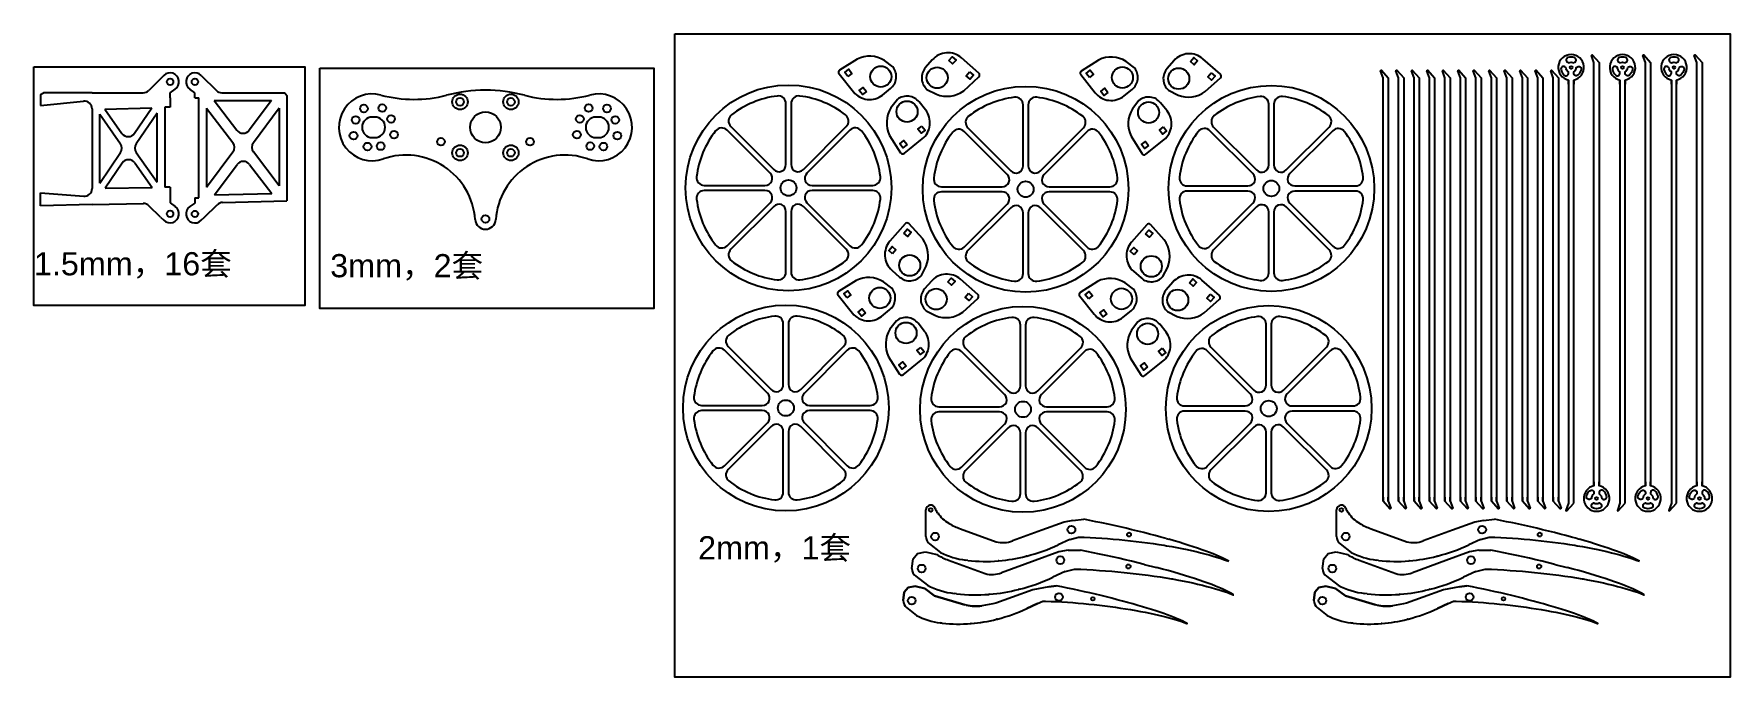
# Model space of a CAD drawing. Header units: millimetres. Extents: x -10 to 650, y -167 to 83.
import ezdxf

# ---------------------------------------------------------------- set-up
doc = ezdxf.new("R2010")
doc.units = ezdxf.units.MM
doc.layers.add('沉头倒角', color=1, linetype='Continuous')
doc.styles.get("Standard").update_dxf_attribs({"font": 'arial.ttf'})

# ---------------------------------------------------------------- blocks, each defined once
blk = doc.blocks.new('*U1')
for points in [[(-1, 82.28), (-2.01, 85.04), (-1.68, 85.28), (1, 82.28)], [(-1, -80.69), (-1, -82.28), (-1, 82.28)], [(1, 82.28), (1, -82.28), (1, -80.69)], [(1, -82.28), (2.01, -85.04), (1.68, -85.28), (-1, -82.28)]]:
    blk.add_lwpolyline(points)
blk = doc.blocks.new('*U2')
for points in [[(-6.2, 87.58, 0.648232), (-6.39, 85.76), (-5.95, 85.51, -0.267949), (-3.95, 85.51), (-3.52, 85.76, 0.648232), (-3.7, 87.58, 0.160082)], [(-7.62, 80.8, 0.648232), (-5.95, 81.54), (-5.95, 82.05, -0.267949), (-6.95, 83.78), (-7.39, 84.03, 0.648232), (-8.87, 82.96, 0.160082)], [(-2.29, 80.8, -0.648232), (-3.95, 81.54), (-3.95, 82.05, 0.267949), (-2.95, 83.78), (-2.52, 84.03, -0.648232), (-1.04, 82.96, -0.160082)], [(2.29, -80.8, -0.648232), (3.95, -81.54), (3.95, -82.05, 0.267949), (2.95, -83.78), (2.52, -84.03, -0.648232), (1.04, -82.96, -0.160082)], [(3.7, -87.58, -0.648232), (3.52, -85.76), (3.95, -85.51, 0.267949), (5.95, -85.51), (6.39, -85.76, -0.648232), (6.2, -87.58, -0.160082)], [(7.62, -80.8, 0.648232), (5.95, -81.54), (5.95, -82.05, -0.267949), (6.95, -83.78), (7.39, -84.03, 0.648232), (8.87, -82.96, 0.160082)]]:
    blk.add_lwpolyline(points, format="xyb", close=True)
for points in [[(3.95, 85.67), (2.95, 88.43), (3.27, 88.67), (5.95, 85.67)], [(3.95, -77.29), (3.95, -78.88), (3.95, 85.67)], [(5.95, 85.67), (5.95, -78.88), (5.95, -77.29)], [(-5.95, 77.29), (-5.95, 78.88), (-5.95, -85.67)], [(-3.95, -85.67), (-3.95, -85.67), (-3.95, 78.88), (-3.95, 77.29)], [(-5.95, -85.67), (-6.96, -88.43), (-6.63, -88.67), (-3.95, -85.67)]]:
    blk.add_lwpolyline(points)
for centre in [(-4.95, 83.78), (4.95, -83.78)]:
    blk.add_circle(centre, 0.5)
for centre, start, end in [((-4.95, 83.78), 281.53696, 258.46304), ((4.95, -83.78), 101.53696, 78.46304)]:
    blk.add_arc(centre, 5, start, end)

msp = doc.modelspace()

# ---------------------------------------------------------------- linework, layer by layer
for p, q in [((40.48, 66.85), (34.63, 61)), ((40.48, 66.85), (40.48, 66.85)), ((40.48, 66.85), (40.48, 66.85)), ((40.48, 66.85), (40.48, 66.85)), ((40.48, 66.85), (40.48, 66.85)), ((40.48, 66.85), (40.48, 66.85)), ((40.48, 66.85), (40.48, 66.85)), ((40.48, 66.85), (40.48, 66.85)), ((40.48, 66.85), (40.48, 66.85)), ((40.48, 66.85), (40.48, 66.85)), ((40.48, 66.85), (40.48, 66.85)), ((45.43, 66.85), (45.43, 66.85)), ((45.43, 66.85), (45.43, 66.85)), ((45.43, 66.85), (45.43, 66.85)), ((45.43, 66.85), (45.43, 66.85)), ((45.43, 66.85), (45.43, 66.85)), ((45.43, 66.85), (45.43, 66.85)), ((45.43, 66.85), (45.43, 66.85)), ((45.43, 66.85), (45.43, 66.85)), ((45.43, 66.85), (45.43, 66.85)), ((45.43, 66.85), (45.43, 66.85)), ((45.43, 66.85), (45.43, 66.85)), ((45.43, 66.85), (45.43, 66.85)), ((45.43, 66.85), (45.43, 66.85)), ((45.43, 66.85), (45.43, 66.85)), ((45.43, 66.85), (45.43, 66.85)), ((45.43, 66.85), (45.43, 66.85)), ((45.43, 66.85), (45.43, 66.85)), ((45.43, 66.85), (45.43, 66.85)), ((45.43, 66.85), (45.43, 66.85)), ((45.43, 66.85), (45.43, 66.85)), ((50.15, 66.81), (50.15, 66.81)), ((50.15, 66.81), (50.15, 66.81)), ((50.15, 66.81), (50.15, 66.81)), ((50.15, 66.81), (50.15, 66.81)), ((50.15, 66.81), (50.15, 66.81)), ((50.15, 66.81), (50.15, 66.81)), ((50.15, 66.81), (50.15, 66.81)), ((50.15, 66.81), (50.15, 66.81)), ((50.15, 66.81), (50.15, 66.81)), ((50.15, 66.81), (50.15, 66.81)), ((55.1, 66.81), (55.1, 66.81)), ((55.1, 66.81), (55.1, 66.81)), ((55.1, 66.81), (55.1, 66.81)), ((55.1, 66.81), (55.1, 66.81)), ((55.1, 66.81), (55.1, 66.81)), ((55.1, 66.81), (55.1, 66.81)), ((55.1, 66.81), (55.1, 66.81)), ((55.1, 66.81), (55.1, 66.81)), ((55.1, 66.81), (55.1, 66.81)), ((55.1, 66.81), (55.1, 66.81)), ((55.1, 66.81), (60.94, 60.97)), ((55.1, 66.81), (55.1, 66.81)), ((55.1, 66.81), (55.1, 66.81)), ((55.1, 66.81), (55.1, 66.81)), ((55.1, 66.81), (55.1, 66.81)), ((55.1, 66.81), (55.1, 66.81)), ((55.1, 66.81), (55.1, 66.81)), ((55.1, 66.81), (55.1, 66.81)), ((55.1, 66.81), (55.1, 66.81)), ((55.1, 66.81), (55.1, 66.81)), ((55.1, 66.81), (55.1, 66.81)), ((-7.4, 59.45), (-6.33, 60.12)), ((-7.4, 59.45), (-7.4, 55.12)), ((12.6, 60.12), (-6.33, 60.12)), ((12.6, 60.12), (32.51, 60.12)), ((42.95, 60.12), (44.94, 61.49)), ((42.95, 60.12), (42.95, 60.12)), ((42.95, 60.12), (42.95, 60.12)), ((42.95, 58.12), (42.95, 60.12)), ((42.95, 60.12), (42.95, 60.12)), ((42.95, 60.12), (42.95, 60.12)), ((42.95, 60.12), (42.95, 60.12)), ((42.95, 60.12), (42.95, 60.12)), ((52.62, 60.09), (50.64, 61.46)), ((52.62, 60.09), (52.62, 60.09)), ((52.62, 60.09), (52.62, 60.09)), ((52.62, 58.09), (52.62, 60.09)), ((52.62, 60.09), (52.62, 60.09)), ((52.62, 60.09), (52.62, 60.09)), ((52.62, 60.09), (52.62, 60.09)), ((52.62, 60.09), (52.62, 60.09)), ((63.06, 60.09), (87.56, 60.09)), ((87.56, 60.09), (88.4, 59.04)), ((-7.4, 55.12), (9.3, 56.79)), ((12.6, 53.81), (12.6, 22.84)), ((17.52, 53.78), (35.87, 54.21)), ((17.52, 53.78), (24.21, 44.31)), ((29.14, 44.35), (35.87, 54.21)), ((42.95, 54.49), (40.95, 54.49)), ((40.95, 54.49), (40.95, 23.36)), ((42.95, 58.12), (42.95, 54.49)), ((52.62, 58.09), (54.12, 58.09)), ((54.12, 19.24), (54.12, 58.09)), ((57.12, 54.09), (57.12, 23.42)), ((57.12, 54.09), (67.36, 40.71)), ((60.12, 57.09), (82.4, 57.09)), ((60.12, 57.09), (68.95, 45.52)), ((82.4, 57.09), (73.73, 45.54)), ((85.4, 54.09), (75.37, 40.7)), ((85.4, 54.09), (85.4, 23.97)), ((88.4, 59.04), (88.4, 18.04)), ((15.6, 25), (15.6, 51.78)), ((15.6, 51.78), (23.7, 40.31)), ((37.95, 52.21), (29.77, 40.25)), ((37.95, 25.29), (37.95, 52.21)), ((15.6, 25), (23.72, 36.89)), ((29.8, 36.83), (37.95, 25.29)), ((57.12, 23.42), (67.38, 37.08)), ((85.4, 23.97), (75.39, 37.08)), ((24.34, 32.79), (17.65, 22.99)), ((29.27, 32.83), (36, 23.31)), ((60.19, 20.42), (69.04, 32.24)), ((73.82, 32.26), (82.47, 20.97)), ((-7.39, 16.15), (-7.39, 21.15)), ((-7.39, 21.15), (9.37, 19.85)), ((17.65, 22.99), (36, 23.31)), ((42.95, 23.36), (40.95, 23.36)), ((42.95, 23.36), (42.95, 19.28)), ((60.19, 20.42), (82.47, 20.97)), ((12.6, 16.6), (-7.39, 16.15)), ((12.6, 16.6), (32.55, 17.04)), ((39.26, 11.75), (34.74, 16.18)), ((42.95, 19.28), (42.95, 17.28)), ((42.95, 17.28), (44.94, 15.91)), ((52.62, 17.24), (50.64, 15.87)), ((52.62, 19.24), (52.62, 17.24)), ((52.62, 19.24), (54.12, 19.24)), ((56.32, 11.71), (61.29, 16.59)), ((63.34, 17.48), (88.4, 18.04)), ((39.26, 11.75), (40.48, 10.55)), ((55.1, 10.52), (56.32, 11.71)), ((55.1, 10.52), (55.1, 10.52)), ((55.1, 10.52), (55.1, 10.52)), ((55.1, 10.52), (55.1, 10.52)), ((55.1, 10.52), (55.1, 10.52)), ((55.1, 10.52), (55.1, 10.52)), ((55.1, 10.52), (55.1, 10.52)), ((55.1, 10.52), (55.1, 10.52)), ((55.1, 10.52), (55.1, 10.52))]:
    msp.add_line(p, q)
at = {"color": 7, "linetype": 'Continuous'}
for p, q in [((336.86, -112.42), (336.86, -102.07)), ((341.43, -103.27), (341.2, -102.94)), ((496.56, -112.42), (496.56, -102.07)), ((501.13, -103.27), (500.9, -102.94)), ((345.93, -107.36), (345.72, -107.23)), ((350.27, -109.37), (364.15, -114.48)), ((381.97, -109.94), (370.52, -114.12)), ((390.63, -106.82), (381.97, -109.94)), ((393.96, -106.18), (390.63, -106.82)), ((393.96, -106.18), (398.3, -105.71)), ((400.65, -106.18), (398.3, -105.71)), ((402.99, -106.65), (400.65, -106.18)), ((405.33, -107.15), (402.99, -106.65)), ((407.67, -107.65), (405.33, -107.15)), ((410.01, -108.16), (407.67, -107.65)), ((412.34, -108.68), (410.01, -108.16)), ((414.67, -109.22), (412.34, -108.68)), ((416.97, -109.76), (414.67, -109.22)), ((419.27, -110.32), (416.97, -109.76)), ((421.56, -110.88), (419.27, -110.32)), ((423.79, -111.44), (421.56, -110.88)), ((426.02, -112.02), (423.79, -111.44)), ((428.24, -112.61), (426.02, -112.02)), ((505.62, -107.36), (505.41, -107.23)), ((509.96, -109.37), (523.85, -114.48)), ((541.67, -109.94), (530.21, -114.12)), ((550.32, -106.82), (541.67, -109.94)), ((553.66, -106.18), (550.32, -106.82)), ((553.66, -106.18), (558, -105.71)), ((560.34, -106.18), (558, -105.71)), ((562.69, -106.65), (560.34, -106.18)), ((565.03, -107.15), (562.69, -106.65)), ((567.37, -107.65), (565.03, -107.15)), ((569.7, -108.16), (567.37, -107.65)), ((572.03, -108.68), (569.7, -108.16)), ((574.36, -109.22), (572.03, -108.68)), ((576.67, -109.76), (574.36, -109.22)), ((578.96, -110.32), (576.67, -109.76)), ((581.26, -110.88), (578.96, -110.32)), ((583.49, -111.44), (581.26, -110.88)), ((585.72, -112.02), (583.49, -111.44)), ((587.94, -112.61), (585.72, -112.02)), ((333.61, -118.96), (336.69, -118.41)), ((336.69, -118.41), (341.07, -119.46)), ((338.26, -115.26), (342.51, -118.57)), ((388.59, -118.41), (379.32, -121.75)), ((392.83, -113.52), (388.28, -115.66)), ((392.17, -117.73), (388.59, -118.41)), ((392.17, -117.73), (396.91, -117.71)), ((392.83, -113.52), (396.19, -112.6)), ((396.19, -112.6), (398.46, -112.69)), ((399.41, -118.21), (396.91, -117.71)), ((398.46, -112.69), (400.73, -112.8)), ((401.91, -118.72), (399.41, -118.21)), ((400.73, -112.8), (402.98, -112.93)), ((404.4, -119.24), (401.91, -118.72)), ((402.98, -112.93), (405.24, -113.07)), ((405.24, -113.07), (407.5, -113.24)), ((407.5, -113.24), (409.74, -113.42)), ((409.74, -113.42), (411.99, -113.61)), ((411.99, -113.61), (414.23, -113.83)), ((414.23, -113.83), (416.45, -114.06)), ((416.45, -114.06), (418.66, -114.31)), ((418.66, -114.31), (420.88, -114.58)), ((420.88, -114.58), (423.06, -114.86)), ((423.06, -114.86), (425.23, -115.16)), ((425.23, -115.16), (427.4, -115.48)), ((427.4, -115.48), (429.51, -115.81)), ((430.35, -113.18), (428.24, -112.61)), ((429.51, -115.81), (430.38, -115.99)), ((430.35, -113.18), (431.26, -113.48)), ((430.38, -115.99), (432.47, -116.35)), ((433.36, -114.08), (431.26, -113.48)), ((432.47, -116.35), (434.45, -116.71)), ((435.29, -114.65), (433.36, -114.08)), ((434.45, -116.71), (436.42, -117.1)), ((437.21, -115.23), (435.29, -114.65)), ((436.42, -117.1), (438.4, -117.5)), ((439.13, -115.84), (437.21, -115.23)), ((438.4, -117.5), (440.2, -117.88)), ((440.83, -116.38), (439.13, -115.84)), ((440.2, -117.88), (442, -118.29)), ((442.52, -116.95), (440.83, -116.38)), ((442, -118.29), (443.79, -118.72)), ((444.21, -117.54), (442.52, -116.95)), ((443.79, -118.72), (445.38, -119.12)), ((445.66, -118.06), (444.21, -117.54)), ((447.09, -118.6), (445.66, -118.06)), ((448.52, -119.16), (447.09, -118.6)), ((493.31, -118.96), (496.38, -118.41)), ((496.38, -118.41), (500.76, -119.46)), ((497.95, -115.26), (502.2, -118.57)), ((548.28, -118.41), (539.02, -121.75)), ((552.52, -113.52), (547.97, -115.66)), ((551.86, -117.73), (548.28, -118.41)), ((551.86, -117.73), (556.6, -117.71)), ((552.52, -113.52), (555.88, -112.6)), ((555.88, -112.6), (558.15, -112.69)), ((559.1, -118.21), (556.6, -117.71)), ((558.15, -112.69), (560.42, -112.8)), ((561.6, -118.72), (559.1, -118.21)), ((560.42, -112.8), (562.68, -112.93)), ((564.1, -119.24), (561.6, -118.72)), ((562.68, -112.93), (564.94, -113.07)), ((564.94, -113.07), (567.19, -113.24)), ((567.19, -113.24), (569.44, -113.42)), ((569.44, -113.42), (571.68, -113.61)), ((571.68, -113.61), (573.92, -113.83)), ((573.92, -113.83), (576.14, -114.06)), ((576.14, -114.06), (578.36, -114.31)), ((578.36, -114.31), (580.57, -114.58)), ((580.57, -114.58), (582.75, -114.86)), ((582.75, -114.86), (584.93, -115.16)), ((584.93, -115.16), (587.1, -115.48)), ((587.1, -115.48), (589.2, -115.81)), ((590.05, -113.18), (587.94, -112.61)), ((589.2, -115.81), (590.07, -115.99)), ((590.05, -113.18), (590.95, -113.48)), ((590.07, -115.99), (592.17, -116.35)), ((593.05, -114.08), (590.95, -113.48)), ((592.17, -116.35), (594.14, -116.71)), ((594.98, -114.65), (593.05, -114.08)), ((594.14, -116.71), (596.12, -117.1)), ((596.91, -115.23), (594.98, -114.65)), ((596.12, -117.1), (598.09, -117.5)), ((598.83, -115.84), (596.91, -115.23)), ((598.09, -117.5), (599.89, -117.88)), ((600.53, -116.38), (598.83, -115.84)), ((599.89, -117.88), (601.69, -118.29)), ((602.22, -116.95), (600.53, -116.38)), ((601.69, -118.29), (603.49, -118.72)), ((603.9, -117.54), (602.22, -116.95)), ((603.49, -118.72), (605.08, -119.12)), ((605.35, -118.06), (603.9, -117.54)), ((606.79, -118.6), (605.35, -118.06)), ((608.22, -119.16), (606.79, -118.6)), ((331.38, -124.86), (331.84, -121.11)), ((331.84, -121.11), (333.61, -118.96)), ((345.7, -121.61), (359.9, -126.85)), ((353.18, -121.68), (352.32, -121.58)), ((365.21, -121.87), (364.96, -121.89)), ((379.32, -121.75), (366.31, -126.5)), ((376.12, -120.01), (375.78, -120.1)), ((391.06, -125.97), (394.65, -125.06)), ((394.65, -125.06), (397.07, -125.16)), ((397.07, -125.16), (399.49, -125.27)), ((399.49, -125.27), (401.9, -125.41)), ((406.9, -119.78), (404.4, -119.24)), ((409.39, -120.32), (406.9, -119.78)), ((411.87, -120.88), (409.39, -120.32)), ((414.36, -121.45), (411.87, -120.88)), ((416.81, -122.03), (414.36, -121.45)), ((419.26, -122.62), (416.81, -122.03)), ((421.71, -123.23), (419.26, -122.62)), ((421.71, -123.23), (426.59, -124.44)), ((428.84, -125.05), (426.59, -124.44)), ((431.09, -125.67), (428.84, -125.05)), ((445.38, -119.12), (446.97, -119.54)), ((446.97, -119.54), (448.55, -119.99)), ((449.73, -119.66), (448.52, -119.16)), ((448.55, -119.99), (449.92, -120.4)), ((450.92, -120.18), (449.73, -119.66)), ((449.92, -120.4), (451.29, -120.83)), ((452.1, -120.72), (450.92, -120.18)), ((451.29, -120.83), (452.64, -121.29)), ((453.1, -121.2), (452.1, -120.72)), ((452.64, -121.29), (453.81, -121.71)), ((454.08, -121.72), (453.1, -121.2)), ((453.81, -121.71), (454.6, -122.01)), ((454.6, -122.01), (454.08, -121.72)), ((491.08, -124.86), (491.54, -121.11)), ((491.54, -121.11), (493.31, -118.96)), ((505.4, -121.61), (519.6, -126.85)), ((512.87, -121.68), (512.02, -121.58)), ((524.9, -121.87), (524.65, -121.89)), ((539.02, -121.75), (526.01, -126.5)), ((535.81, -120.01), (535.48, -120.1)), ((550.75, -125.97), (554.35, -125.06)), ((554.35, -125.06), (556.77, -125.16)), ((556.77, -125.16), (559.19, -125.27)), ((559.19, -125.27), (561.59, -125.41)), ((566.59, -119.78), (564.1, -119.24)), ((569.08, -120.32), (566.59, -119.78)), ((571.57, -120.88), (569.08, -120.32)), ((574.05, -121.45), (571.57, -120.88)), ((576.51, -122.03), (574.05, -121.45)), ((578.96, -122.62), (576.51, -122.03)), ((581.4, -123.23), (578.96, -122.62)), ((581.4, -123.23), (586.28, -124.44)), ((588.53, -125.05), (586.28, -124.44)), ((590.78, -125.67), (588.53, -125.05)), ((605.08, -119.12), (606.66, -119.54)), ((606.66, -119.54), (608.24, -119.99)), ((609.42, -119.66), (608.22, -119.16)), ((608.24, -119.99), (609.62, -120.4)), ((610.62, -120.18), (609.42, -119.66)), ((609.62, -120.4), (610.98, -120.83)), ((611.8, -120.72), (610.62, -120.18)), ((610.98, -120.83), (612.34, -121.29)), ((612.8, -121.2), (611.8, -120.72)), ((612.34, -121.29), (613.5, -121.71)), ((613.78, -121.72), (612.8, -121.2)), ((613.5, -121.71), (614.29, -122.01)), ((614.29, -122.01), (613.78, -121.72)), ((329.96, -132.18), (332.65, -131.7)), ((332.65, -131.7), (336.49, -132.62)), ((332.88, -127.89), (337.44, -131.36)), ((384.7, -131.91), (378.48, -133.09)), ((384.7, -131.91), (387.57, -131.52)), ((391.06, -125.97), (386.19, -128.26)), ((389.76, -131.97), (387.57, -131.52)), ((401.9, -125.41), (404.31, -125.56)), ((404.31, -125.56), (406.71, -125.74)), ((406.71, -125.74), (409.11, -125.93)), ((409.11, -125.93), (411.5, -126.14)), ((411.5, -126.14), (413.89, -126.37)), ((413.89, -126.37), (416.26, -126.62)), ((416.26, -126.62), (418.62, -126.88)), ((418.62, -126.88), (420.98, -127.17)), ((420.98, -127.17), (423.3, -127.47)), ((423.3, -127.47), (425.62, -127.79)), ((425.62, -127.79), (427.94, -128.13)), ((427.94, -128.13), (430.18, -128.48)), ((430.18, -128.48), (432.42, -128.85)), ((433.33, -126.32), (431.09, -125.67)), ((432.42, -128.85), (432.71, -128.9)), ((432.71, -128.9), (434.47, -129.22)), ((435.39, -126.92), (433.33, -126.32)), ((434.47, -129.22), (436.57, -129.63)), ((437.44, -127.54), (435.39, -126.92)), ((436.57, -129.63), (438.67, -130.06)), ((439.49, -128.18), (437.44, -127.54)), ((438.67, -130.06), (440.6, -130.47)), ((441.3, -128.77), (439.49, -128.18)), ((440.6, -130.47), (442.51, -130.9)), ((443.1, -129.37), (441.3, -128.77)), ((442.51, -130.9), (444.43, -131.36)), ((444.9, -130), (443.1, -129.37)), ((444.43, -131.36), (446.12, -131.79)), ((446.44, -130.56), (444.9, -130)), ((446.12, -131.79), (447.81, -132.24)), ((447.98, -131.13), (446.44, -130.56)), ((449.5, -131.73), (447.98, -131.13)), ((450.79, -132.26), (449.5, -131.73)), ((489.66, -132.18), (492.35, -131.7)), ((492.35, -131.7), (496.18, -132.62)), ((492.57, -127.89), (497.13, -131.36)), ((544.4, -131.91), (538.17, -133.09)), ((544.4, -131.91), (547.26, -131.52)), ((550.75, -125.97), (545.89, -128.26)), ((549.45, -131.97), (547.26, -131.52)), ((561.59, -125.41), (564, -125.56)), ((564, -125.56), (566.41, -125.74)), ((566.41, -125.74), (568.8, -125.93)), ((568.8, -125.93), (571.19, -126.14)), ((571.19, -126.14), (573.58, -126.37)), ((573.58, -126.37), (575.95, -126.62)), ((575.95, -126.62), (578.31, -126.88)), ((578.31, -126.88), (580.68, -127.17)), ((580.68, -127.17), (583, -127.47)), ((583, -127.47), (585.32, -127.79)), ((585.32, -127.79), (587.63, -128.13)), ((587.63, -128.13), (589.88, -128.48)), ((589.88, -128.48), (592.11, -128.85)), ((593.02, -126.32), (590.78, -125.67)), ((592.11, -128.85), (592.4, -128.9)), ((592.4, -128.9), (594.16, -129.22)), ((595.08, -126.92), (593.02, -126.32)), ((594.16, -129.22), (596.27, -129.63)), ((597.13, -127.54), (595.08, -126.92)), ((596.27, -129.63), (598.37, -130.06)), ((599.18, -128.18), (597.13, -127.54)), ((598.37, -130.06), (600.29, -130.47)), ((600.99, -128.77), (599.18, -128.18)), ((600.29, -130.47), (602.21, -130.9)), ((602.8, -129.37), (600.99, -128.77)), ((602.21, -130.9), (604.12, -131.36)), ((604.6, -130), (602.8, -129.37)), ((604.12, -131.36), (605.82, -131.79)), ((606.14, -130.56), (604.6, -130)), ((605.82, -131.79), (607.51, -132.24)), ((607.67, -131.13), (606.14, -130.56)), ((609.2, -131.73), (607.67, -131.13)), ((610.48, -132.26), (609.2, -131.73)), ((328.01, -137.35), (328.41, -134.07)), ((328.41, -134.07), (329.96, -132.18)), ((336.49, -132.62), (340.26, -135.46)), ((340.26, -135.46), (351.96, -138.96)), ((348.8, -134.68), (347.88, -134.57)), ((361.61, -134.87), (361.34, -134.9)), ((364.07, -138.32), (362.92, -138.54)), ((370.48, -135.97), (364.07, -138.32)), ((378.48, -133.09), (370.48, -135.97)), ((373.24, -132.9), (372.88, -132.99)), ((380.3, -138.43), (376.05, -140.44)), ((380.3, -138.43), (382.35, -137.49)), ((382.35, -137.49), (383.41, -137.52)), ((383.41, -137.52), (385.53, -137.61)), ((385.53, -137.61), (387.64, -137.71)), ((387.64, -137.71), (389.75, -137.83)), ((389.75, -137.83), (391.86, -137.96)), ((391.95, -132.43), (389.76, -131.97)), ((391.86, -137.96), (393.97, -138.11)), ((394.13, -132.89), (391.95, -132.43)), ((393.97, -138.11), (396.06, -138.28)), ((396.31, -133.37), (394.13, -132.89)), ((396.06, -138.28), (398.16, -138.47)), ((398.49, -133.86), (396.31, -133.37)), ((398.16, -138.47), (400.25, -138.67)), ((400.66, -134.36), (398.49, -133.86)), ((402.81, -134.87), (400.66, -134.36)), ((404.96, -135.39), (402.81, -134.87)), ((407.1, -135.92), (404.96, -135.39)), ((409.18, -136.44), (407.1, -135.92)), ((411.26, -136.98), (409.18, -136.44)), ((413.34, -137.53), (411.26, -136.98)), ((415.31, -138.06), (413.34, -137.53)), ((417.27, -138.61), (415.31, -138.06)), ((447.81, -132.24), (449.5, -132.72)), ((449.5, -132.72), (450.96, -133.15)), ((452.06, -132.81), (450.79, -132.26)), ((450.96, -133.15), (452.41, -133.61)), ((453.32, -133.39), (452.06, -132.81)), ((452.41, -133.61), (453.86, -134.1)), ((454.39, -133.91), (453.32, -133.39)), ((453.86, -134.1), (455.1, -134.55)), ((455.44, -134.46), (454.39, -133.91)), ((455.1, -134.55), (456.34, -135.02)), ((456.46, -135.04), (455.44, -134.46)), ((456.34, -135.02), (456.58, -135.12)), ((456.58, -135.12), (456.46, -135.04)), ((487.7, -137.35), (488.11, -134.07)), ((488.11, -134.07), (489.66, -132.18)), ((496.18, -132.62), (499.96, -135.46)), ((499.96, -135.46), (511.65, -138.96)), ((508.49, -134.68), (507.58, -134.57)), ((521.31, -134.87), (521.04, -134.9)), ((523.76, -138.32), (522.61, -138.54)), ((530.17, -135.97), (523.76, -138.32)), ((538.17, -133.09), (530.17, -135.97)), ((532.93, -132.9), (532.57, -132.99)), ((539.99, -138.43), (535.75, -140.44)), ((539.99, -138.43), (542.04, -137.49)), ((542.04, -137.49), (543.1, -137.52)), ((543.1, -137.52), (545.22, -137.61)), ((545.22, -137.61), (547.34, -137.71)), ((547.34, -137.71), (549.45, -137.83)), ((551.64, -132.43), (549.45, -131.97)), ((549.45, -137.83), (551.55, -137.96)), ((551.55, -137.96), (553.66, -138.11)), ((553.82, -132.89), (551.64, -132.43)), ((553.66, -138.11), (555.76, -138.28)), ((556, -133.37), (553.82, -132.89)), ((555.76, -138.28), (557.85, -138.47)), ((558.18, -133.86), (556, -133.37)), ((557.85, -138.47), (559.94, -138.67)), ((560.36, -134.36), (558.18, -133.86)), ((562.5, -134.87), (560.36, -134.36)), ((564.65, -135.39), (562.5, -134.87)), ((566.79, -135.92), (564.65, -135.39)), ((568.87, -136.44), (566.79, -135.92)), ((570.95, -136.98), (568.87, -136.44)), ((573.03, -137.53), (570.95, -136.98)), ((575, -138.06), (573.03, -137.53)), ((576.97, -138.61), (575, -138.06)), ((607.51, -132.24), (609.19, -132.72)), ((609.19, -132.72), (610.65, -133.15)), ((611.76, -132.81), (610.48, -132.26)), ((610.65, -133.15), (612.11, -133.61)), ((613.02, -133.39), (611.76, -132.81)), ((612.11, -133.61), (613.55, -134.1)), ((614.08, -133.91), (613.02, -133.39)), ((613.55, -134.1), (614.8, -134.55)), ((615.13, -134.46), (614.08, -133.91)), ((614.8, -134.55), (616.03, -135.02)), ((616.16, -135.04), (615.13, -134.46)), ((616.03, -135.02), (616.28, -135.12)), ((616.28, -135.12), (616.16, -135.04)), ((329.32, -140), (333.26, -143.15)), ((352.58, -139.12), (351.96, -138.96)), ((362.92, -138.54), (358.58, -139.32)), ((364.69, -144.5), (364.37, -144.58)), ((400.25, -138.67), (402.32, -138.88)), ((402.32, -138.88), (404.39, -139.12)), ((404.39, -139.12), (406.46, -139.37)), ((406.46, -139.37), (408.49, -139.63)), ((408.49, -139.63), (410.52, -139.91)), ((410.52, -139.91), (412.55, -140.21)), ((412.55, -140.21), (414.51, -140.52)), ((414.51, -140.52), (416.47, -140.84)), ((416.47, -140.84), (418.43, -141.18)), ((419.23, -139.17), (417.27, -138.61)), ((418.43, -141.18), (420.28, -141.52)), ((421.04, -139.7), (419.23, -139.17)), ((420.28, -141.52), (422.12, -141.87)), ((422.83, -140.24), (421.04, -139.7)), ((422.12, -141.87), (423.96, -142.25)), ((424.62, -140.8), (422.83, -140.24)), ((423.96, -142.25), (425.65, -142.61)), ((426.21, -141.31), (424.62, -140.8)), ((425.65, -142.61), (427.33, -142.99)), ((427.79, -141.84), (426.21, -141.31)), ((427.33, -142.99), (429.01, -143.39)), ((429.36, -142.39), (427.79, -141.84)), ((429.01, -143.39), (430.49, -143.77)), ((430.71, -142.88), (429.36, -142.39)), ((430.49, -143.77), (431.97, -144.16)), ((432.05, -143.38), (430.71, -142.88)), ((431.97, -144.16), (433.45, -144.58)), ((433.39, -143.91), (432.05, -143.38)), ((434.51, -144.37), (433.39, -143.91)), ((433.45, -144.58), (434.73, -144.96)), ((435.62, -144.85), (434.51, -144.37)), ((434.73, -144.96), (436, -145.37)), ((436.73, -145.36), (435.62, -144.85)), ((489.02, -140), (492.95, -143.15)), ((512.27, -139.12), (511.65, -138.96)), ((522.61, -138.54), (518.28, -139.32)), ((524.38, -144.5), (524.07, -144.58)), ((559.94, -138.67), (562.02, -138.88)), ((562.02, -138.88), (564.09, -139.12)), ((564.09, -139.12), (566.15, -139.37)), ((566.15, -139.37), (568.19, -139.63)), ((568.19, -139.63), (570.22, -139.91)), ((570.22, -139.91), (572.25, -140.21)), ((572.25, -140.21), (574.21, -140.52)), ((574.21, -140.52), (576.17, -140.84)), ((576.17, -140.84), (578.12, -141.18)), ((578.93, -139.17), (576.97, -138.61)), ((578.12, -141.18), (579.97, -141.52)), ((580.73, -139.7), (578.93, -139.17)), ((579.97, -141.52), (581.82, -141.87)), ((582.53, -140.24), (580.73, -139.7)), ((581.82, -141.87), (583.66, -142.25)), ((584.32, -140.8), (582.53, -140.24)), ((583.66, -142.25), (585.34, -142.61)), ((585.9, -141.31), (584.32, -140.8)), ((585.34, -142.61), (587.02, -142.99)), ((587.48, -141.84), (585.9, -141.31)), ((587.02, -142.99), (588.7, -143.39)), ((589.06, -142.39), (587.48, -141.84)), ((588.7, -143.39), (590.18, -143.77)), ((590.41, -142.88), (589.06, -142.39)), ((590.18, -143.77), (591.67, -144.16)), ((591.75, -143.38), (590.41, -142.88)), ((591.67, -144.16), (593.14, -144.58)), ((593.08, -143.91), (591.75, -143.38)), ((594.21, -144.37), (593.08, -143.91)), ((593.14, -144.58), (594.42, -144.96)), ((595.32, -144.85), (594.21, -144.37)), ((594.42, -144.96), (595.7, -145.37)), ((596.42, -145.36), (595.32, -144.85)), ((343.24, -146.06), (342.44, -145.97)), ((354.49, -146.24), (354.25, -146.26)), ((436, -145.37), (437.27, -145.8)), ((437.66, -145.81), (436.73, -145.36)), ((437.27, -145.8), (438.36, -146.19)), ((438.41, -146.21), (437.66, -145.81)), ((438.36, -146.19), (438.41, -146.21)), ((502.94, -146.06), (502.14, -145.97)), ((514.18, -146.24), (513.95, -146.26)), ((595.7, -145.37), (596.97, -145.8)), ((597.35, -145.81), (596.42, -145.36)), ((596.97, -145.8), (598.06, -146.19)), ((598.11, -146.21), (597.35, -145.81)), ((598.06, -146.19), (598.11, -146.21))]:
    msp.add_line(p, q, dxfattribs=at)
for points in [[(239.21, 82.97), (649.57, 82.97), (649.57, -167.05), (239.21, -167.05)], [(345.75, 72.63), (347.06, 74.13), (348.57, 72.81), (347.25, 71.31)], [(439.69, 72.27), (441.01, 73.78), (442.51, 72.46), (441.19, 70.96)], [(-10, 70.12), (95.3, 70.12), (95.3, -22.65), (-10, -22.65)], [(101.16, 69.62), (231.06, 69.62), (231.06, -23.77), (101.16, -23.77)], [(306.53, 66.4), (305.28, 67.97), (306.84, 69.22), (308.09, 67.65)], [(353.84, 68.21), (355.34, 66.89), (354.02, 65.38), (352.52, 66.7)], [(400.47, 66.05), (399.22, 67.61), (400.79, 68.86), (402.03, 67.3)], [(447.78, 67.85), (449.28, 66.54), (447.97, 65.03), (446.46, 66.35)], [(313.71, 60.62), (312.15, 59.37), (310.9, 60.94), (312.46, 62.19)], [(407.65, 60.27), (406.09, 59.02), (404.84, 60.58), (406.41, 61.83)], [(335.29, 47.17), (336.54, 45.6), (334.97, 44.36), (333.73, 45.92)], [(429.23, 46.81), (430.48, 45.25), (428.92, 44), (427.67, 45.56)], [(329.51, 39.98), (327.94, 38.74), (326.7, 40.3), (328.26, 41.55)], [(423.45, 39.63), (421.89, 38.38), (420.64, 39.94), (422.2, 41.19)], [(328.31, 5.58), (329.63, 7.09), (331.13, 5.77), (329.82, 4.27)], [(422.26, 5.23), (423.57, 6.74), (425.08, 5.42), (423.76, 3.91)], [(323.89, -2.51), (322.39, -1.19), (323.7, 0.31), (325.21, -1)], [(417.83, -2.86), (416.33, -1.54), (417.65, -0.04), (419.15, -1.36)], [(345.36, -13.44), (346.68, -11.93), (348.18, -13.25), (346.87, -14.75)], [(439.31, -13.79), (440.62, -12.28), (442.13, -13.6), (440.81, -15.11)], [(306.15, -19.66), (304.9, -18.1), (306.46, -16.85), (307.71, -18.41)], [(353.45, -17.86), (354.96, -19.17), (353.64, -20.68), (352.14, -19.36)], [(400.09, -20.01), (398.84, -18.45), (400.4, -17.2), (401.65, -18.76)], [(447.4, -18.21), (448.9, -19.53), (447.58, -21.03), (446.08, -19.72)], [(313.33, -25.44), (311.77, -26.69), (310.52, -25.13), (312.08, -23.88)], [(407.27, -25.79), (405.71, -27.04), (404.46, -25.48), (406.02, -24.23)], [(334.9, -38.9), (336.15, -40.46), (334.59, -41.71), (333.34, -40.15)], [(428.85, -39.25), (430.1, -40.81), (428.54, -42.06), (427.29, -40.5)], [(329.12, -46.08), (327.56, -47.33), (326.31, -45.77), (327.88, -44.52)], [(423.07, -46.43), (421.51, -47.68), (420.26, -46.12), (421.82, -44.87)]]:
    msp.add_lwpolyline(points, close=True)
for points in [[(310.07, 73.19), (303.25, 68.9, 0.414214), (303.09, 67.5), (308.71, 60.47, 0.414214), (319.96, 59.22), (323.08, 61.71, 0.414214), (324.02, 70.15), (320.75, 72.65, 0.26008)], [(351.55, 60.9), (357.5, 66.32, 0.414214), (357.41, 67.74), (350.64, 73.66, 0.414214), (339.35, 72.91), (336.71, 69.9, 0.414214), (337.28, 61.43), (340.94, 59.54, 0.26008)], [(404.01, 72.84), (397.19, 68.55, 0.414214), (397.04, 67.15), (402.66, 60.12, 0.414214), (413.9, 58.86), (417.02, 61.36, 0.414214), (417.96, 69.79), (414.69, 72.3, 0.26008)], [(445.5, 60.55), (451.45, 65.97, 0.414214), (451.35, 67.38), (444.58, 73.31, 0.414214), (433.29, 72.56), (430.66, 69.54, 0.414214), (431.22, 61.08), (434.89, 59.19, 0.26008)], [(322.72, 43.52), (327.01, 36.71, 0.414214), (328.41, 36.55), (335.44, 42.17, 0.414214), (336.7, 53.41), (334.2, 56.54, 0.414214), (325.76, 57.48), (323.26, 54.2, 0.26008)], [(416.67, 43.17), (420.95, 36.35, 0.414214), (422.36, 36.2), (429.39, 41.82, 0.414214), (430.64, 53.06), (428.14, 56.18, 0.414214), (419.71, 57.12), (417.2, 53.85, 0.26008)], [(122.59, 50.67), (121.59, 50.67, 1), (121.59, 42.67), (122.59, 42.67, 1)], [(209.59, 42.67, 1), (209.59, 50.67), (208.59, 50.67, 1), (208.59, 42.67)], [(276.96, 25.79, 0.286292), (276.25, 28.88), (259.56, 45.56, 0.450268), (255.08, 45.29, 0.136431), (247.7, 27.47, 0.450268), (250.68, 24.11), (274.27, 24.11, 0.286292)], [(289.9, 25.79, 0.286292), (292.6, 24.11), (316.19, 24.11, 0.450268), (319.17, 27.47, 0.136431), (311.79, 45.29, 0.450268), (307.3, 45.56), (290.62, 28.88, 0.286292)], [(464.72, 25.58, 0.286292), (464, 28.67), (447.32, 45.35, 0.450268), (442.83, 45.08, 0.136431), (435.45, 27.26, 0.450268), (438.43, 23.9), (462.02, 23.9, 0.286292)], [(477.66, 25.58, 0.286292), (480.35, 23.9), (503.95, 23.9, 0.450268), (506.92, 27.26, 0.136431), (499.54, 45.08, 0.450268), (495.06, 45.35), (478.38, 28.67, 0.286292)], [(369.17, 25.27, 0.286292), (368.45, 28.37), (351.77, 45.05, 0.450268), (347.28, 44.77, 0.136431), (339.9, 26.96, 0.450268), (342.88, 23.59), (366.47, 23.59, 0.286292)], [(382.11, 25.27, 0.286292), (384.8, 23.59), (408.39, 23.59, 0.450268), (411.37, 26.96, 0.136431), (403.99, 44.77, 0.450268), (399.51, 45.05), (382.83, 28.37, 0.286292)], [(289.9, 20.43, 0.286292), (290.62, 17.33), (307.3, 0.65, 0.450268), (311.79, 0.92, 0.136431), (319.17, 18.74, 0.450268), (316.19, 22.11), (292.6, 22.11, 0.286292)], [(382.11, 19.91, 0.286292), (382.83, 16.82), (399.51, 0.14, 0.450268), (403.99, 0.41, 0.136431), (411.37, 18.23, 0.450268), (408.39, 21.59), (384.8, 21.59, 0.286292)], [(477.66, 20.22, 0.286292), (478.38, 17.12), (495.06, 0.44, 0.450268), (499.54, 0.72, 0.136431), (506.92, 18.53, 0.450268), (503.95, 21.9), (480.35, 21.9, 0.286292)], [(280.75, 16.63, 0.286292), (277.66, 15.92), (260.98, -0.76, 0.450268), (261.25, -5.25, 0.136431), (279.07, -12.63, 0.450268), (282.43, -9.65), (282.43, 13.94, 0.286292)], [(372.96, 16.12, 0.286292), (369.86, 15.4), (353.18, -1.28, 0.450268), (353.45, -5.76, 0.136431), (371.27, -13.14, 0.450268), (374.64, -10.17), (374.64, 13.43, 0.286292)], [(468.51, 16.43, 0.286292), (465.41, 15.71), (448.73, -0.97, 0.450268), (449.01, -5.46, 0.136431), (466.82, -12.84, 0.450268), (470.19, -9.86), (470.19, 13.73, 0.286292)], [(335.61, 3.3), (330.19, 9.25, 0.414214), (328.78, 9.16), (322.86, 2.38, 0.414214), (323.61, -8.9), (326.62, -11.54, 0.414214), (335.09, -10.97), (336.97, -7.31, 0.26008)], [(429.56, 2.95), (424.14, 8.9, 0.414214), (422.73, 8.8), (416.8, 2.03, 0.414214), (417.55, -9.26), (420.56, -11.89, 0.414214), (429.03, -11.33), (430.92, -7.66, 0.26008)], [(309.68, -12.87), (302.87, -17.16, 0.414214), (302.71, -18.56), (308.33, -25.59, 0.414214), (319.57, -26.85), (322.7, -24.35, 0.414214), (323.64, -15.92), (320.37, -13.41, 0.26008)], [(351.17, -25.16), (357.12, -19.74, 0.414214), (357.03, -18.33), (350.25, -12.4, 0.414214), (338.97, -13.15), (336.33, -16.17, 0.414214), (336.9, -24.63), (340.56, -26.52, 0.26008)], [(403.63, -13.23), (396.81, -17.51, 0.414214), (396.65, -18.92), (402.27, -25.95, 0.414214), (413.52, -27.2), (416.64, -24.7, 0.414214), (417.58, -16.27), (414.31, -13.77, 0.26008)], [(445.11, -25.51), (451.07, -20.09, 0.414214), (450.97, -18.68), (444.2, -12.76, 0.414214), (432.91, -13.51), (430.28, -16.52, 0.414214), (430.84, -24.99), (434.5, -26.87, 0.26008)], [(322.34, -42.54), (326.62, -49.36, 0.414214), (328.03, -49.51), (335.06, -43.89, 0.414214), (336.31, -32.65), (333.82, -29.53, 0.414214), (325.38, -28.59), (322.88, -31.86, 0.26008)], [(416.28, -42.89), (420.57, -49.71, 0.414214), (421.97, -49.87), (429, -44.25, 0.414214), (430.26, -33), (427.76, -29.88, 0.414214), (419.33, -28.94), (416.82, -32.21, 0.26008)], [(275.94, -59.77, 0.286292), (275.22, -56.68), (258.54, -40, 0.450268), (254.06, -40.27, 0.136431), (246.67, -58.09, 0.450268), (249.65, -61.45), (273.24, -61.45, 0.286292)], [(288.88, -59.77, 0.286292), (291.57, -61.45), (315.17, -61.45, 0.450268), (318.14, -58.09, 0.136431), (310.76, -40.27, 0.450268), (306.28, -40), (289.6, -56.68, 0.286292)], [(463.69, -59.98, 0.286292), (462.98, -56.89), (446.29, -40.21, 0.450268), (441.81, -40.48, 0.136431), (434.43, -58.3, 0.450268), (437.41, -61.66), (461, -61.66, 0.286292)], [(476.63, -59.98, 0.286292), (479.33, -61.66), (502.92, -61.66, 0.450268), (505.9, -58.3, 0.136431), (498.52, -40.48, 0.450268), (494.03, -40.21), (477.35, -56.89, 0.286292)], [(368.14, -60.29, 0.286292), (367.42, -57.19), (350.74, -40.51, 0.450268), (346.26, -40.78, 0.136431), (338.88, -58.6, 0.450268), (341.86, -61.97), (365.45, -61.97, 0.286292)], [(381.08, -60.29, 0.286292), (383.78, -61.97), (407.37, -61.97, 0.450268), (410.35, -58.6, 0.136431), (402.97, -40.78, 0.450268), (398.48, -40.51), (381.8, -57.19, 0.286292)], [(288.88, -65.13, 0.286292), (289.6, -68.23), (306.28, -84.91, 0.450268), (310.76, -84.63, 0.136431), (318.14, -66.82, 0.450268), (315.17, -63.45), (291.57, -63.45, 0.286292)], [(381.08, -65.65, 0.286292), (381.8, -68.74), (398.48, -85.42, 0.450268), (402.97, -85.15, 0.136431), (410.35, -67.33, 0.450268), (407.37, -63.97), (383.78, -63.97, 0.286292)], [(476.63, -65.34, 0.286292), (477.35, -68.43), (494.03, -85.12, 0.450268), (498.52, -84.84, 0.136431), (505.9, -67.02, 0.450268), (502.92, -63.66), (479.33, -63.66, 0.286292)], [(279.73, -68.92, 0.286292), (276.64, -69.64), (259.95, -86.32, 0.450268), (260.23, -90.81, 0.136431), (278.05, -98.19, 0.450268), (281.41, -95.21), (281.41, -71.62, 0.286292)], [(371.93, -69.44, 0.286292), (368.84, -70.15), (352.16, -86.84, 0.450268), (352.43, -91.32, 0.136431), (370.25, -98.7, 0.450268), (373.61, -95.72), (373.61, -72.13, 0.286292)], [(467.48, -69.13, 0.286292), (464.39, -69.85), (447.71, -86.53, 0.450268), (447.98, -91.01, 0.136431), (465.8, -98.4, 0.450268), (469.16, -95.42), (469.16, -71.83, 0.286292)], [(376.05, -140.44), (380.3, -138.43), (382.35, -137.49), (383.41, -137.52), (385.53, -137.61), (387.64, -137.71), (389.75, -137.83), (391.86, -137.96), (393.97, -138.11), (396.06, -138.28), (398.16, -138.47), (400.25, -138.67), (402.32, -138.88), (404.39, -139.12), (406.46, -139.37), (408.49, -139.63), (410.52, -139.91), (412.55, -140.21), (414.51, -140.52), (416.47, -140.84), (418.43, -141.18), (420.28, -141.52), (422.12, -141.87), (423.96, -142.25), (425.65, -142.61), (427.33, -142.99), (429.01, -143.39), (430.49, -143.77), (431.97, -144.16), (433.45, -144.58), (434.73, -144.96), (436, -145.37), (437.27, -145.8), (438.4, -146.2), (437.66, -145.81), (436.73, -145.36), (435.62, -144.85), (434.51, -144.37), (433.39, -143.91), (432.05, -143.38), (430.71, -142.88), (429.36, -142.39), (427.79, -141.84), (426.21, -141.31), (424.62, -140.8), (422.83, -140.24), (421.04, -139.7), (419.23, -139.17), (417.27, -138.61), (415.31, -138.06), (413.34, -137.53), (411.26, -136.98), (409.18, -136.44), (407.1, -135.92), (404.96, -135.39), (402.81, -134.87), (400.66, -134.36), (398.49, -133.86), (396.31, -133.37), (394.13, -132.89), (391.95, -132.43), (389.76, -131.97), (387.57, -131.52), (384.7, -131.91), (378.48, -133.09), (370.48, -135.97), (364.07, -138.32), (362.92, -138.54), (358.58, -139.32, -0.107593), (352.58, -139.12), (351.96, -138.96), (340.26, -135.46), (336.49, -132.62), (332.65, -131.7), (329.96, -132.18), (328.41, -134.07), (328.01, -137.35, 0.233873), (329.32, -140), (333.26, -143.15, 0.088785), (342.44, -145.97), (343.24, -146.06, 0.052098), (354.37, -146.25, 0.040775), (364.37, -144.58), (364.69, -144.5, 0.048561)], [(535.75, -140.44), (539.99, -138.43), (542.04, -137.49), (543.1, -137.52), (545.22, -137.61), (547.34, -137.71), (549.45, -137.83), (551.55, -137.96), (553.66, -138.11), (555.76, -138.28), (557.85, -138.47), (559.94, -138.67), (562.02, -138.88), (564.09, -139.12), (566.15, -139.37), (568.19, -139.63), (570.22, -139.91), (572.25, -140.21), (574.21, -140.52), (576.17, -140.84), (578.12, -141.18), (579.97, -141.52), (581.82, -141.87), (583.66, -142.25), (585.34, -142.61), (587.02, -142.99), (588.7, -143.39), (590.18, -143.77), (591.67, -144.16), (593.14, -144.58), (594.42, -144.96), (595.7, -145.37), (596.97, -145.8), (598.1, -146.2), (597.35, -145.81), (596.42, -145.36), (595.32, -144.85), (594.21, -144.37), (593.08, -143.91), (591.75, -143.38), (590.41, -142.88), (589.06, -142.39), (587.48, -141.84), (585.9, -141.31), (584.32, -140.8), (582.53, -140.24), (580.73, -139.7), (578.93, -139.17), (576.97, -138.61), (575, -138.06), (573.03, -137.53), (570.95, -136.98), (568.87, -136.44), (566.79, -135.92), (564.65, -135.39), (562.5, -134.87), (560.36, -134.36), (558.18, -133.86), (556, -133.37), (553.82, -132.89), (551.64, -132.43), (549.45, -131.97), (547.26, -131.52), (544.4, -131.91), (538.17, -133.09), (530.17, -135.97), (523.76, -138.32), (522.61, -138.54), (518.28, -139.32, -0.107593), (512.27, -139.12), (511.65, -138.96), (499.96, -135.46), (496.18, -132.62), (492.35, -131.7), (489.66, -132.18), (488.11, -134.07), (487.7, -137.35, 0.233873), (489.02, -140), (492.95, -143.15, 0.088785), (502.14, -145.97), (502.94, -146.06, 0.052098), (514.06, -146.25, 0.040775), (524.07, -144.58), (524.38, -144.5, 0.048561)], [(329.85, -137.35, -1), (332.85, -137.35, -1)], [(387.08, -135.94, -1), (390.08, -135.94, -1)], [(401.06, -136.64, -1), (402.46, -136.64, -1)], [(489.54, -137.35, -1), (492.54, -137.35, -1)], [(546.77, -135.94, -1), (549.77, -135.94, -1)], [(560.76, -136.64, -1), (562.16, -136.64, -1)]]:
    msp.add_lwpolyline(points, format="xyb", close=True)
for points in [[(280.75, 29.58, 0.286292), (282.43, 32.27), (282.43, 55.86, 0.450268), (279.07, 58.84, 0.136431), (261.25, 51.46, 0.450268), (260.98, 46.98), (277.66, 30.29, 0.286292), (280.75, 29.58)], [(286.11, 29.58, 0.286292), (289.21, 30.29), (305.89, 46.98, 0.450268), (305.62, 51.46, 0.136431), (287.8, 58.84, 0.450268), (284.43, 55.86), (284.43, 32.27, 0.286292), (286.11, 29.58, 0.286292)], [(372.96, 29.06, 0.286292), (374.64, 31.76), (374.64, 55.35, 0.450268), (371.27, 58.33, 0.136431), (353.45, 50.95, 0.450268), (353.18, 46.46), (369.86, 29.78, 0.286292), (372.96, 29.06)], [(378.32, 29.06, 0.286292), (381.41, 29.78), (398.09, 46.46, 0.450268), (397.82, 50.95, 0.136431), (380, 58.33, 0.450268), (376.64, 55.35), (376.64, 31.76, 0.286292), (378.32, 29.06, 0.286292)], [(468.51, 29.37, 0.286292), (470.19, 32.06), (470.19, 55.65, 0.450268), (466.82, 58.63, 0.136431), (449.01, 51.25, 0.450268), (448.73, 46.77), (465.41, 30.09, 0.286292), (468.51, 29.37)], [(473.87, 29.37, 0.286292), (476.96, 30.09), (493.64, 46.77, 0.450268), (493.37, 51.25, 0.136431), (475.55, 58.63, 0.450268), (472.19, 55.65), (472.19, 32.06, 0.286292), (473.87, 29.37, 0.286292)], [(276.96, 20.43, 0.286292), (274.27, 22.11), (250.68, 22.11, 0.450268), (247.7, 18.74, 0.136431), (255.08, 0.92, 0.450268), (259.56, 0.65), (276.25, 17.33, 0.286292), (276.96, 20.43)], [(369.17, 19.91, 0.286292), (366.47, 21.59), (342.88, 21.59, 0.450268), (339.9, 18.23, 0.136431), (347.28, 0.41, 0.450268), (351.77, 0.14), (368.45, 16.82, 0.286292), (369.17, 19.91)], [(464.72, 20.22, 0.286292), (462.02, 21.9), (438.43, 21.9, 0.450268), (435.45, 18.53, 0.136431), (442.83, 0.72, 0.450268), (447.32, 0.44), (464, 17.12, 0.286292), (464.72, 20.22)], [(286.11, 16.63, 0.286292), (284.43, 13.94), (284.43, -9.65, 0.450268), (287.8, -12.63, 0.136431), (305.62, -5.25, 0.450268), (305.89, -0.76), (289.21, 15.92, 0.286292), (286.11, 16.63)], [(378.32, 16.12, 0.286292), (376.64, 13.43), (376.64, -10.17, 0.450268), (380, -13.14, 0.136431), (397.82, -5.76, 0.450268), (398.09, -1.28), (381.41, 15.4, 0.286292), (378.32, 16.12)], [(473.87, 16.43, 0.286292), (472.19, 13.73), (472.19, -9.86, 0.450268), (475.55, -12.84, 0.136431), (493.37, -5.46, 0.450268), (493.64, -0.97), (476.96, 15.71, 0.286292), (473.87, 16.43)], [(279.73, -55.98, 0.286292), (281.41, -53.29), (281.41, -29.7, 0.450268), (278.05, -26.72, 0.136431), (260.23, -34.1, 0.450268), (259.95, -38.58), (276.64, -55.26, 0.286292), (279.73, -55.98)], [(285.09, -55.98, 0.286292), (288.18, -55.26), (304.86, -38.58, 0.450268), (304.59, -34.1, 0.136431), (286.77, -26.72, 0.450268), (283.41, -29.7), (283.41, -53.29, 0.286292), (285.09, -55.98, 0.286292)], [(371.93, -56.5, 0.286292), (373.61, -53.8), (373.61, -30.21, 0.450268), (370.25, -27.23, 0.136431), (352.43, -34.61, 0.450268), (352.16, -39.1), (368.84, -55.78, 0.286292), (371.93, -56.5)], [(377.29, -56.5, 0.286292), (380.39, -55.78), (397.07, -39.1, 0.450268), (396.8, -34.61, 0.136431), (378.98, -27.23, 0.450268), (375.61, -30.21), (375.61, -53.8, 0.286292), (377.29, -56.5, 0.286292)], [(467.48, -56.19, 0.286292), (469.16, -53.5), (469.16, -29.9, 0.450268), (465.8, -26.93, 0.136431), (447.98, -34.31, 0.450268), (447.71, -38.79), (464.39, -55.47, 0.286292), (467.48, -56.19)], [(472.84, -56.19, 0.286292), (475.94, -55.47), (492.62, -38.79, 0.450268), (492.35, -34.31, 0.136431), (474.53, -26.93, 0.450268), (471.16, -29.9), (471.16, -53.5, 0.286292), (472.84, -56.19, 0.286292)], [(275.94, -65.13, 0.286292), (273.24, -63.45), (249.65, -63.45, 0.450268), (246.67, -66.82, 0.136431), (254.06, -84.63, 0.450268), (258.54, -84.91), (275.22, -68.23, 0.286292), (275.94, -65.13)], [(368.14, -65.65, 0.286292), (365.45, -63.97), (341.86, -63.97, 0.450268), (338.88, -67.33, 0.136431), (346.26, -85.15, 0.450268), (350.74, -85.42), (367.42, -68.74, 0.286292), (368.14, -65.65)], [(463.69, -65.34, 0.286292), (461, -63.66), (437.41, -63.66, 0.450268), (434.43, -67.02, 0.136431), (441.81, -84.84, 0.450268), (446.29, -85.12), (462.98, -68.43, 0.286292), (463.69, -65.34)], [(285.09, -68.92, 0.286292), (283.41, -71.62), (283.41, -95.21, 0.450268), (286.77, -98.19, 0.136431), (304.59, -90.81, 0.450268), (304.86, -86.32), (288.18, -69.64, 0.286292), (285.09, -68.92)], [(377.29, -69.44, 0.286292), (375.61, -72.13), (375.61, -95.72, 0.450268), (378.98, -98.7, 0.136431), (396.8, -91.32, 0.450268), (397.07, -86.84), (380.39, -70.15, 0.286292), (377.29, -69.44)], [(472.84, -69.13, 0.286292), (471.16, -71.83), (471.16, -95.42, 0.450268), (474.53, -98.4, 0.136431), (492.35, -91.01, 0.450268), (492.62, -86.53), (475.94, -69.85, 0.286292), (472.84, -69.13)]]:
    msp.add_lwpolyline(points, format="xyb")
at = {"color": 0}
for centre in [(319.33, 66.4), (341.23, 65.95), (413.28, 66.05), (435.17, 65.59), (329.51, 52.79), (423.45, 52.44), (330.57, -7.02), (424.51, -7.38), (318.95, -19.66), (340.85, -20.12), (412.9, -20.02), (434.79, -20.47), (329.13, -33.27), (423.07, -33.63)]:
    msp.add_circle(centre, 4.1, dxfattribs=at)
for centre, radius in [((42.95, 64.37), 1.25), ((42.95, 64.37), 1.25), ((42.95, 64.37), 1.25), ((42.95, 64.37), 1.25), ((52.62, 64.34), 1.25), ((52.62, 64.34), 1.25), ((52.62, 64.34), 1.25), ((52.62, 64.34), 1.25), ((52.62, 64.34), 1.25), ((283.43, 23.11), 40), ((375.64, 22.59), 40), ((471.19, 22.9), 40), ((118.33, 53.98), 1.5), ((125.45, 54.14), 1.5), ((155.69, 56.57), 1.5), ((175.49, 56.57), 1.5), ((205.72, 54.14), 1.5), ((212.84, 53.98), 1.5), ((115.12, 49.54), 1.5), ((128.89, 49.93), 1.5), ((165.59, 46.67), 6), ((202.28, 49.93), 1.5), ((216.05, 49.54), 1.5), ((114.28, 43.42), 1.5), ((119.72, 39.2), 1.5), ((124.84, 39.36), 1.5), ((130.05, 43.81), 1.5), ((148.27, 41.06), 1.5), ((182.91, 41.06), 1.5), ((201.12, 43.81), 1.5), ((206.33, 39.36), 1.5), ((211.45, 39.2), 1.5), ((216.89, 43.42), 1.5), ((155.69, 36.77), 1.5), ((175.49, 36.77), 1.5), ((283.43, 23.11), 3.1), ((375.64, 22.59), 3.1), ((471.19, 22.9), 3.1), ((42.95, 13.03), 1.25), ((42.95, 13.03), 1.25), ((42.95, 13.03), 1.25), ((42.95, 13.03), 1.25), ((52.62, 12.99), 1.25), ((52.62, 12.99), 1.25), ((52.62, 12.99), 1.25), ((52.62, 12.99), 1.25), ((165.59, 11.06), 1.5), ((282.41, -62.45), 40), ((374.61, -62.97), 40), ((470.16, -62.66), 40), ((282.41, -62.45), 3.1), ((374.61, -62.97), 3.1), ((470.16, -62.66), 3.1)]:
    msp.add_circle(centre, radius)
at = {"color": 7, "linetype": 'Continuous'}
for centre, radius in [((338.72, -102.07), 0.7), ((498.42, -102.07), 0.7), ((340.43, -112.42), 1.5), ((393.46, -109.73), 1.5), ((415.85, -111.66), 0.75), ((500.12, -112.42), 1.5), ((553.16, -109.73), 1.5), ((575.54, -111.66), 0.75), ((335.19, -124.86), 1.5), ((389.11, -121.6), 1.5), ((415.62, -124.05), 0.799), ((494.89, -124.86), 1.5), ((548.81, -121.6), 1.5), ((575.31, -124.05), 0.799), ((331.35, -137.35), 1.5), ((388.58, -135.94), 1.5), ((401.76, -136.64), 0.7), ((491.04, -137.35), 1.5), ((548.27, -135.94), 1.5), ((561.46, -136.64), 0.7)]:
    msp.add_circle(centre, radius, dxfattribs=at)
for centre, radius, start, end in [((42.95, 64.37), 3.5, 304.56022, 135.00001), ((52.62, 64.34), 3.5, 44.99999, 235.43978), ((32.51, 63.12), 3, 270, 315), ((63.06, 63.09), 3, 225, 270), ((121.59, 46.67), 13, 75.04562, 289.0826), ((165.59, 1.09), 60, 75.3918, 104.6082), ((209.59, 46.67), 13, 250.9174, 104.95438), ((9.6, 53.81), 3, 0, 95.71059), ((137.84, 107.54), 50, 255.04562, 284.6082), ((193.33, 107.54), 50, 255.3918, 284.95438), ((21.25, 38.58), 3, 325.65792, 35.21036), ((26.66, 46.05), 3, 215.24825, 325.65798), ((32.25, 38.56), 3, 145.62097, 215.24825), ((64.98, 38.88), 3, 323.10535, 37.42846), ((71.33, 47.34), 3, 217.34728, 323.10535), ((77.77, 38.9), 3, 143.18496, 217.34728), ((26.82, 31.09), 3, 35.26767, 145.67739), ((71.44, 30.44), 3, 37.42846, 143.18496), ((134.66, 8.87), 27, 4.04541, 109.0826), ((196.51, 8.87), 27, 70.9174, 175.95459), ((9.6, 22.84), 3, 265.55697, 0), ((32.66, 14.13), 2.92, 44.67679, 92.20232), ((42.95, 13.03), 3.5, 225, 55.43969), ((52.62, 12.99), 3.5, 124.56031, 315), ((63.47, 14.38), 3.1, 92.28069, 134.64726), ((165.59, 11.06), 4, 184.04541, 355.95459)]:
    msp.add_arc(centre, radius, start, end)
for centre, radius, start, end in [((338.72, -102.07), 1.86, 17.07381, 180), ((345.29, -100.05), 5, 197.07381, 215.21102), ((352.91, -95.17), 14.04, 215.21102, 239.2026), ((498.42, -102.07), 1.86, 17.07381, 180), ((504.98, -100.05), 5, 197.07381, 215.21102), ((512.6, -95.17), 14.04, 215.21102, 239.2026), ((357.91, -87.26), 23.4, 239.2026, 250.94419), ((517.6, -87.26), 23.4, 239.2026, 250.94419), ((340.43, -112.42), 3.57, 180, 232.65329), ((355.83, -92.66), 29.13, 242.79491, 263.08963), ((366.75, -103.79), 11, 256.36171, 290.07138), ((359.86, -55.38), 66.64, 284.12452, 295.24508), ((500.12, -112.42), 3.57, 180, 232.65329), ((515.52, -92.66), 29.13, 242.79491, 263.08963), ((526.44, -103.79), 11, 256.36171, 290.07138), ((519.55, -55.38), 66.64, 284.12452, 295.24508), ((335.19, -124.86), 3.81, 180, 232.65329), ((353.87, -97.98), 25, 239.2026, 250.94419), ((360.07, -64.83), 57.27, 263.08963, 274.89733), ((359.52, -55.47), 66.64, 274.89733, 284.12452), ((494.89, -124.86), 3.81, 180, 232.65329), ((513.56, -97.98), 25, 239.2026, 250.94419), ((519.76, -64.83), 57.27, 263.08963, 274.89733), ((519.22, -55.47), 66.64, 274.89733, 284.12452), ((351.61, -103.79), 31, 242.79491, 263.08963), ((362.54, -116.17), 11, 256.14778, 290.07138), ((355.91, -64.04), 71, 284.12452, 295.24508), ((511.31, -103.79), 31, 242.79491, 263.08963), ((522.23, -116.17), 11, 256.14778, 290.07138), ((515.6, -64.04), 71, 284.12452, 295.24508), ((331.35, -137.35), 3.34, 180, 232.65329), ((356.14, -74.12), 61, 263.08963, 274.89733), ((355.55, -64.13), 71, 274.89733, 284.12452), ((491.04, -137.35), 3.34, 180, 232.65329), ((515.83, -74.12), 61, 263.08963, 274.89733), ((515.25, -64.13), 71, 274.89733, 284.12452), ((345.72, -118.9), 27.27, 242.79491, 263.08963), ((356.05, -125.42), 14.13, 255.75308, 280.31704), ((349.17, -84.18), 62.29, 274.89733, 284.12452), ((349.49, -84.1), 62.29, 284.12452, 295.24508), ((505.42, -118.9), 27.27, 242.79491, 263.08963), ((515.75, -125.42), 14.13, 255.75308, 280.31704), ((508.87, -84.18), 62.29, 274.89733, 284.12452), ((509.18, -84.1), 62.29, 284.12452, 295.24508), ((349.68, -92.92), 53.53, 263.08963, 274.89733), ((509.38, -92.92), 53.53, 263.08963, 274.89733)]:
    msp.add_arc(centre, radius, start, end, dxfattribs=at)
at = {"layer": '沉头倒角', "linetype": 'Continuous'}
for centre in [(155.69, 56.57), (175.49, 56.57), (155.69, 36.77), (175.49, 36.77)]:
    msp.add_circle(centre, 3, dxfattribs=at)

# ---------------------------------------------------------------- block references
at = {"color": 0, "linetype": 'ByBlock'}
for name, p in [('*U2', (592.7, -13.82)), ('*U2', (612.7, -13.82)), ('*U2', (632.7, -13.82)), ('*U1', (515.64, -16.4)), ('*U1', (521.66, -16.4)), ('*U1', (527.67, -16.4)), ('*U1', (533.69, -16.4)), ('*U1', (539.71, -16.4)), ('*U1', (545.73, -16.4)), ('*U1', (551.74, -16.4)), ('*U1', (557.76, -16.4)), ('*U1', (563.78, -16.4)), ('*U1', (569.79, -16.4)), ('*U1', (575.81, -16.4)), ('*U1', (581.83, -16.4))]:
    msp.add_blockref(name, p, dxfattribs=at)

# ---------------------------------------------------------------- texts
at = {"char_height": 9, "attachment_point": 1}
for s, width, insert in [('1.5mm{\\fSimSun|b0|i0|c134|p34;，}16{\\fSimSun|b0|i0|c134|p34;套}', 101.09, (-10, -1.87)), ('3mm{\\fSimSun|b0|i0|c134|p34;，}2{\\fSimSun|b0|i0|c134|p34;套}', 97.0301, (105.21, -2.62)), ('2mm{\\fSimSun|b0|i0|c134|p34;，}1{\\fSimSun|b0|i0|c134|p34;套}', 85.3467, (248.27, -112.29))]:
    msp.add_mtext_dynamic_manual_height_columns(s, width=width, gutter_width=12.5, heights=[0], dxfattribs=dict(at, insert=insert))

doc.saveas('drawing.dxf')
